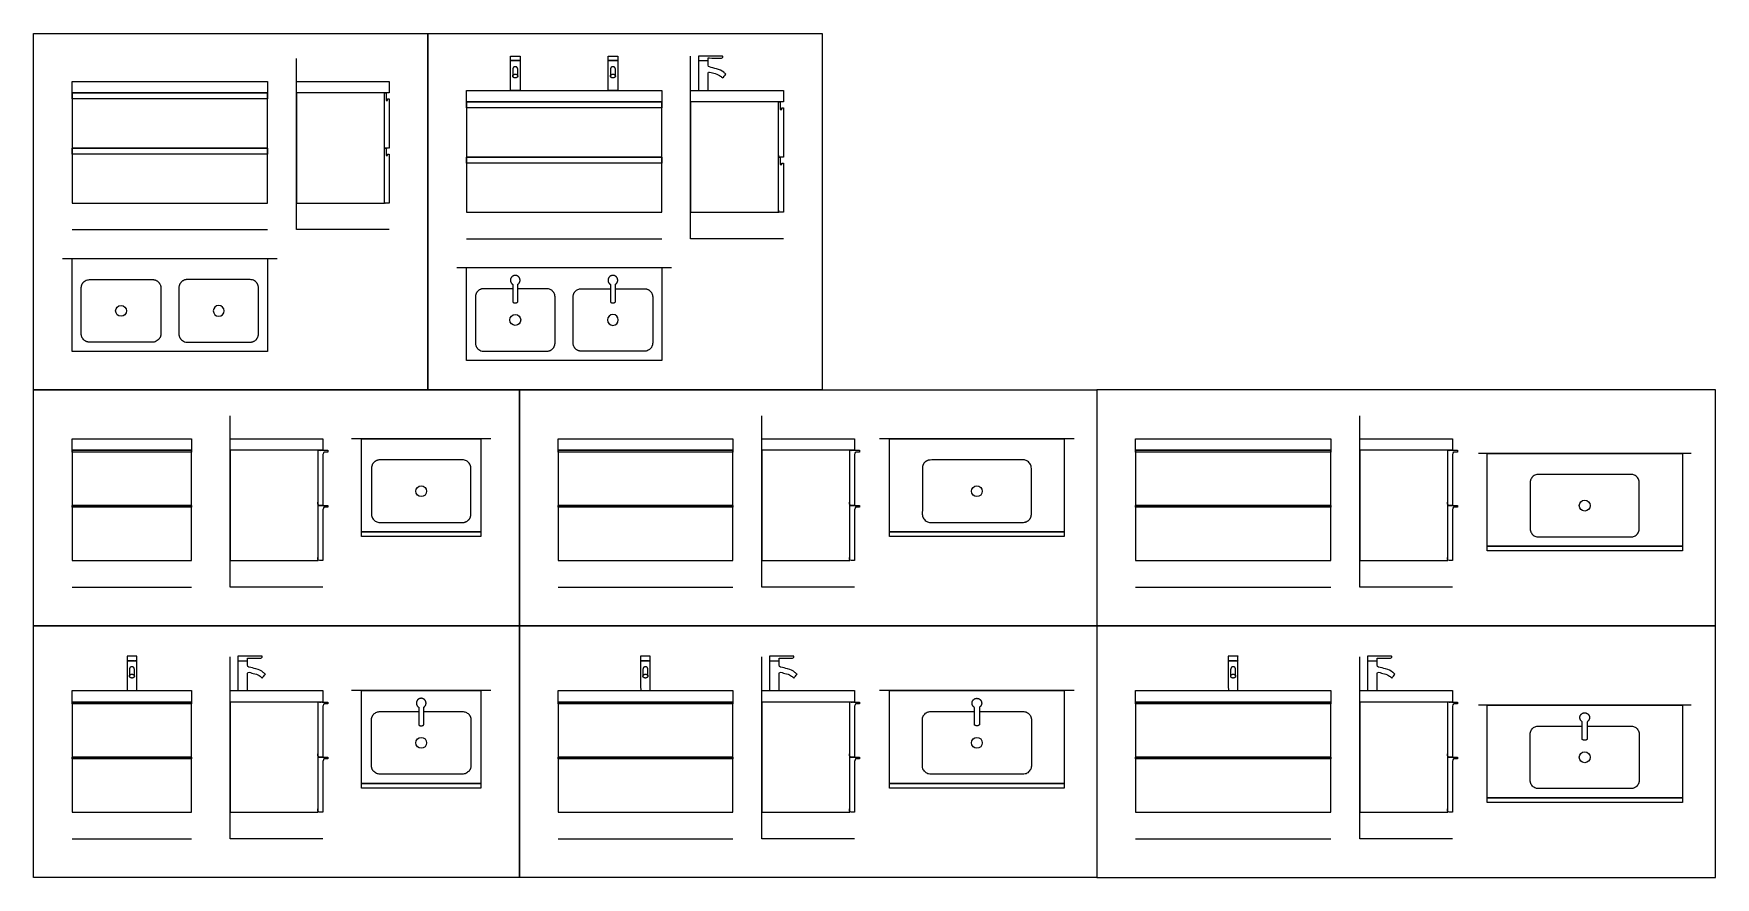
# Model space of a CAD drawing. Header units: millimetres. Extents: x 0.1 to 49.6, y 0.1 to 12.5.
# Drawn here: x 25.56 to 34.41, y 0.05 to 4.5 of the extents above; entities that cross this region are included whole.
import ezdxf

# ---------------------------------------------------------------- set-up
doc = ezdxf.new("R2010")
doc.units = ezdxf.units.MM
for name, color, linetype, true_color in [('AG-DETAILS', 7, 'Continuous', 0x66ffff), ('AG-DIAGRAM', 7, 'Continuous', 0xfecc66), ('AG-FIXTURE', 7, 'Continuous', 0x66ccff), ('X-VPRT', 6, 'Continuous', 0xff00ff)]:
    doc.layers.add(name, color=color, linetype=linetype, true_color=true_color)

msp = doc.modelspace()

# ---------------------------------------------------------------- linework, layer by layer
at = {"layer": 'AG-DETAILS'}
for centre in [(26.0156, 3.0391), (28.0921, 2.9913), (27.5968, 2.0891), (30.5237, 2.0891), (33.7253, 2.0129), (27.5968, 0.7633), (30.5237, 0.7633), (33.7253, 0.6871)]:
    msp.add_circle(centre, 0.0286, dxfattribs=at)
at = {"layer": 'AG-DETAILS', "extrusion": (0, 0, -1)}
for centre in [(-26.53, 3.0391), (-28.6064, 2.9913)]:
    msp.add_circle(centre, 0.0286, dxfattribs=at)
at = {"layer": 'AG-DIAGRAM'}
for points in [[(27.4285, 3.4669), (26.9395, 3.4669), (26.9395, 4.3686)], [(29.5049, 3.4191), (29.016, 3.4191), (29.016, 4.3812)], [(25.7584, 3.4669), (26.7871, 3.4669)], [(27.8349, 3.4191), (28.8636, 3.4191)], [(25.7074, 3.3145), (26.8382, 3.3145)], [(27.7838, 3.2667), (28.9146, 3.2667)], [(27.0792, 1.5835), (26.5903, 1.5835), (26.5903, 2.4852)], [(29.8797, 1.5835), (29.3907, 1.5835), (29.3907, 2.4852)], [(33.0293, 1.5835), (32.5404, 1.5835), (32.5404, 2.4852)], [(27.9631, 2.3646), (27.2304, 2.3646)], [(31.0361, 2.3646), (30.0112, 2.3646)], [(34.2855, 2.2884), (33.1652, 2.2884)], [(25.7584, 1.5835), (26.3871, 1.5835)], [(28.3175, 1.5835), (29.2383, 1.5835)], [(31.3593, 1.5835), (32.388, 1.5835)], [(27.0792, 0.2577), (26.5903, 0.2577), (26.5903, 1.2169)], [(29.8797, 0.2577), (29.3907, 0.2577), (29.3907, 1.2169)], [(33.0293, 0.2577), (32.5404, 0.2577), (32.5404, 1.2169)], [(27.9631, 1.0387), (27.2304, 1.0387)], [(31.0361, 1.0387), (30.0112, 1.0387)], [(34.2855, 0.9625), (33.1652, 0.9625)], [(25.7584, 0.2577), (26.3871, 0.2577)], [(28.3175, 0.2577), (29.2383, 0.2577)], [(31.3593, 0.2577), (32.388, 0.2577)]]:
    msp.add_lwpolyline(points, dxfattribs=at)
at = {"layer": 'AG-FIXTURE'}
for points in [[(28.0667, 4.3812), (28.1175, 4.3812), (28.1175, 4.3576), (28.0667, 4.3576)], [(28.0667, 4.3576), (28.1175, 4.3576), (28.1175, 4.2002), (28.0667, 4.2002)], [(28.581, 4.3812), (28.6318, 4.3812), (28.6318, 4.3576), (28.581, 4.3576)], [(28.581, 4.3576), (28.6318, 4.3576), (28.6318, 4.2002), (28.581, 4.2002)], [(25.7584, 4.248), (26.7871, 4.248), (26.7871, 4.1876), (25.7584, 4.1876)], [(25.7584, 3.6066), (26.7871, 3.6066), (26.7871, 4.1876), (25.7584, 4.1876)], [(25.7584, 4.1876), (26.7871, 4.1876), (26.7871, 4.1559), (25.7584, 4.1559)], [(26.9395, 4.248), (27.4285, 4.248), (27.4285, 4.1876), (26.9395, 4.1876)], [(26.9395, 3.6066), (27.4031, 3.6066), (27.4031, 4.1876), (26.9395, 4.1876)], [(27.8349, 4.2002), (28.8636, 4.2002), (28.8636, 4.1399), (27.8349, 4.1399)], [(29.016, 4.2002), (29.5049, 4.2002), (29.5049, 4.1399), (29.016, 4.1399)], [(27.8349, 3.5588), (28.8636, 3.5588), (28.8636, 4.1399), (27.8349, 4.1399)], [(27.8349, 4.1399), (28.8636, 4.1399), (28.8636, 4.1081), (27.8349, 4.1081)], [(29.016, 3.5588), (29.4795, 3.5588), (29.4795, 4.1399), (29.016, 4.1399)], [(25.7584, 3.8971), (26.7871, 3.8971), (26.7871, 3.8654), (25.7584, 3.8654)], [(27.8349, 3.8494), (28.8636, 3.8494), (28.8636, 3.8176), (27.8349, 3.8176)], [(25.7584, 3.3145), (26.7871, 3.3145), (26.7871, 2.8256), (25.7584, 2.8256)], [(27.8349, 3.2667), (28.8636, 3.2667), (28.8636, 2.7778), (27.8349, 2.7778)], [(25.7584, 2.3646), (26.3871, 2.3646), (26.3871, 2.3043), (25.7584, 2.3043)], [(25.7584, 1.7232), (26.3871, 1.7232), (26.3871, 2.3043), (25.7584, 2.3043)], [(25.7584, 2.3043), (26.3871, 2.3043), (26.3871, 2.2947), (25.7584, 2.2947)], [(26.5903, 2.3646), (27.0792, 2.3646), (27.0792, 2.3043), (26.5903, 2.3043)], [(26.5903, 1.7232), (27.0538, 1.7232), (27.0538, 2.3043), (26.5903, 2.3043)], [(27.2824, 2.3646), (27.9111, 2.3646), (27.9111, 1.8756), (27.2824, 1.8756)], [(28.3175, 2.3646), (29.2383, 2.3646), (29.2383, 2.3043), (28.3175, 2.3043)], [(28.3175, 1.7232), (29.2383, 1.7232), (29.2383, 2.3043), (28.3175, 2.3043)], [(28.3175, 2.3043), (29.2383, 2.3043), (29.2383, 2.2947), (28.3175, 2.2947)], [(29.3907, 2.3646), (29.8797, 2.3646), (29.8797, 2.3043), (29.3907, 2.3043)], [(29.3907, 1.7232), (29.8543, 1.7232), (29.8543, 2.3043), (29.3907, 2.3043)], [(30.0633, 2.3646), (30.9841, 2.3646), (30.9841, 1.8756), (30.0633, 1.8756)], [(31.3593, 2.3646), (32.388, 2.3646), (32.388, 2.3043), (31.3593, 2.3043)], [(31.3593, 1.7232), (32.388, 1.7232), (32.388, 2.3043), (31.3593, 2.3043)], [(31.3593, 2.3043), (32.388, 2.3043), (32.388, 2.2947), (31.3593, 2.2947)], [(32.5404, 2.3646), (33.0293, 2.3646), (33.0293, 2.3043), (32.5404, 2.3043)], [(32.5404, 1.7232), (33.0039, 1.7232), (33.0039, 2.3043), (32.5404, 2.3043)], [(33.211, 2.2884), (34.2397, 2.2884), (34.2397, 1.7994), (33.211, 1.7994)], [(25.7584, 2.0137), (26.3871, 2.0137), (26.3871, 2.0042), (25.7584, 2.0042)], [(28.3175, 2.0137), (29.2383, 2.0137), (29.2383, 2.0042), (28.3175, 2.0042)], [(31.3593, 2.0137), (32.388, 2.0137), (32.388, 2.0042), (31.3593, 2.0042)], [(27.2824, 1.8502), (27.2824, 1.8756), (27.9111, 1.8756), (27.9111, 1.8502)], [(30.0633, 1.8502), (30.0633, 1.8756), (30.9841, 1.8756), (30.9841, 1.8502)], [(33.211, 1.774), (33.211, 1.7994), (34.2397, 1.7994), (34.2397, 1.774)], [(25.7584, 1.0387), (26.3871, 1.0387), (26.3871, 0.9784), (25.7584, 0.9784)], [(25.7584, 0.3974), (26.3871, 0.3974), (26.3871, 0.9784), (25.7584, 0.9784)], [(25.7584, 0.9784), (26.3871, 0.9784), (26.3871, 0.9689), (25.7584, 0.9689)], [(26.5903, 1.0387), (27.0792, 1.0387), (27.0792, 0.9784), (26.5903, 0.9784)], [(26.5903, 0.3974), (27.0538, 0.3974), (27.0538, 0.9784), (26.5903, 0.9784)], [(27.2824, 1.0387), (27.9111, 1.0387), (27.9111, 0.5498), (27.2824, 0.5498)], [(28.3175, 1.0387), (29.2383, 1.0387), (29.2383, 0.9784), (28.3175, 0.9784)], [(28.3175, 0.3974), (29.2383, 0.3974), (29.2383, 0.9784), (28.3175, 0.9784)], [(28.3175, 0.9784), (29.2383, 0.9784), (29.2383, 0.9689), (28.3175, 0.9689)], [(29.3907, 1.0387), (29.8797, 1.0387), (29.8797, 0.9784), (29.3907, 0.9784)], [(29.3907, 0.3974), (29.8543, 0.3974), (29.8543, 0.9784), (29.3907, 0.9784)], [(30.0633, 1.0387), (30.9841, 1.0387), (30.9841, 0.5498), (30.0633, 0.5498)], [(31.3593, 1.0387), (32.388, 1.0387), (32.388, 0.9784), (31.3593, 0.9784)], [(31.3593, 0.3974), (32.388, 0.3974), (32.388, 0.9784), (31.3593, 0.9784)], [(31.3593, 0.9784), (32.388, 0.9784), (32.388, 0.9689), (31.3593, 0.9689)], [(32.5404, 1.0387), (33.0293, 1.0387), (33.0293, 0.9784), (32.5404, 0.9784)], [(32.5404, 0.3974), (33.0039, 0.3974), (33.0039, 0.9784), (32.5404, 0.9784)], [(33.211, 0.9625), (34.2397, 0.9625), (34.2397, 0.4736), (33.211, 0.4736)], [(25.7584, 0.6879), (26.3871, 0.6879), (26.3871, 0.6784), (25.7584, 0.6784)], [(28.3175, 0.6879), (29.2383, 0.6879), (29.2383, 0.6784), (28.3175, 0.6784)], [(31.3593, 0.6879), (32.388, 0.6879), (32.388, 0.6784), (31.3593, 0.6784)], [(27.2824, 0.5244), (27.2824, 0.5498), (27.9111, 0.5498), (27.9111, 0.5244)], [(30.0633, 0.5244), (30.0633, 0.5498), (30.9841, 0.5498), (30.9841, 0.5244)], [(33.211, 0.4482), (33.211, 0.4736), (34.2397, 0.4736), (34.2397, 0.4482)]]:
    msp.add_lwpolyline(points, close=True, dxfattribs=at)
for points in [[(29.0569, 4.3576), (29.1077, 4.3576)], [(26.7871, 3.8971), (25.7584, 3.8971)], [(28.8636, 3.8494), (27.8349, 3.8494)], [(26.3871, 2.0137), (25.7584, 2.0137)], [(29.2383, 2.0137), (28.3175, 2.0137)], [(32.388, 2.0137), (31.3593, 2.0137)], [(26.6312, 1.1961), (26.682, 1.1961)], [(29.4316, 1.1961), (29.4824, 1.1961)], [(32.5813, 1.1961), (32.6321, 1.1961)], [(26.3871, 0.6879), (25.7584, 0.6879)], [(29.2383, 0.6879), (28.3175, 0.6879)], [(32.388, 0.6879), (31.3593, 0.6879)]]:
    msp.add_lwpolyline(points, dxfattribs=at)
for points, degree, knots in [([(29.1077, 4.3543), (29.1077, 4.3474), (29.1077, 4.3405), (29.1077, 4.3337), (29.1077, 4.3284), (29.1102, 4.3251), (29.1151, 4.3239), (29.1274, 4.3207), (29.1398, 4.3175), (29.1521, 4.3143), (29.1673, 4.3104), (29.1802, 4.3044), (29.1904, 4.2958), (29.1941, 4.2926), (29.1979, 4.2894), (29.2017, 4.2862), (29.196, 4.2795), (29.1903, 4.2728), (29.1846, 4.2661), (29.1808, 4.2693), (29.177, 4.2725), (29.1733, 4.2758), (29.167, 4.2811), (29.158, 4.2856), (29.1456, 4.2888), (29.1357, 4.2914), (29.1258, 4.2939), (29.1158, 4.2965), (29.1104, 4.2979), (29.1077, 4.296), (29.1077, 4.2908), (29.1077, 4.2606), (29.1077, 4.2304), (29.1077, 4.2002), (29.0908, 4.2002), (29.0738, 4.2002), (29.0569, 4.2002), (29.0569, 4.2516), (29.0569, 4.3029), (29.0569, 4.3543), (29.0569, 4.3579), (29.0569, 4.3614), (29.0569, 4.365), (29.0569, 4.3704), (29.0569, 4.3758), (29.0569, 4.3812), (29.0738, 4.3812), (29.0908, 4.3812), (29.1077, 4.3812), (29.1316, 4.3812), (29.1556, 4.3812), (29.1795, 4.3812), (29.1839, 4.3812), (29.1859, 4.3791), (29.1852, 4.3755), (29.1817, 4.3714), (29.1757, 4.3699), (29.1629, 4.3699), (29.1142, 4.3716), (29.1077, 4.3716), (29.1077, 4.3669), (29.1077, 4.3622), (29.1077, 4.3576), (29.1077, 4.3565), (29.1077, 4.3554), (29.1077, 4.3543)], 3, [-2.084228, -2.084228, -2.084228, -2.084228, -2.016613, -2.016613, -2.016613, -1.965647, -1.965647, -1.965647, -1.854024, -1.854024, -1.854024, -1.721954, -1.721954, -1.721954, -1.668897, -1.668897, -1.668897, -1.582432, -1.582432, -1.582432, -1.529374, -1.529374, -1.529374, -1.397304, -1.397304, -1.397304, -1.30776, -1.30776, -1.30776, -1.254775, -1.254775, -1.254775, -0.957446, -0.957446, -0.957446, -0.790779, -0.790779, -0.790779, -0.285247, -0.285247, -0.285247, -0.25, -0.25, -0.25, -0.189615, -0.189615, -0.189615, -0.022948, -0.022948, -0.022948, 0.212773, 0.212773, 0.212773, 0.26224, 0.311708, 0.361176, 0.410644, 0.460112, 0.509579, 0.509579, 0.509579, 0.561842, 0.561842, 0.561842, 0.572674, 0.572674, 0.572674, 0.572674]), ([(27.4285, 4.1559), (27.4242, 4.1559), (27.4198, 4.1559), (27.4198, 4.1519), (27.4198, 4.148), (27.4156, 4.148), (27.4115, 4.148), (27.4115, 4.1678), (27.4115, 4.1876), (27.4073, 4.1876), (27.4031, 4.1876), (27.4031, 4.0424), (27.4031, 3.8971), (27.4158, 3.8971), (27.4285, 3.8971), (27.4285, 4.0265), (27.4285, 4.1559)], 2, [-0.239331, -0.239331, -0.239331, -0.210998, -0.210998, -0.185082, -0.185082, -0.157582, -0.157582, -0.0275, -0.0275, -0.01375, -0.01375, 0.939375, 0.939375, 1.022708, 1.022708, 1.871667, 1.871667, 1.871667]), ([(29.5049, 4.1081), (29.5006, 4.1081), (29.4963, 4.1081), (29.4963, 4.1042), (29.4963, 4.1002), (29.4921, 4.1002), (29.4879, 4.1002), (29.4879, 4.12), (29.4879, 4.1399), (29.4837, 4.1399), (29.4795, 4.1399), (29.4795, 3.9946), (29.4795, 3.8494), (29.4922, 3.8494), (29.5049, 3.8494), (29.5049, 3.9787), (29.5049, 4.1081)], 2, [-0.239331, -0.239331, -0.239331, -0.210998, -0.210998, -0.185082, -0.185082, -0.157582, -0.157582, -0.0275, -0.0275, -0.01375, -0.01375, 0.939375, 0.939375, 1.022708, 1.022708, 1.871667, 1.871667, 1.871667]), ([(27.4285, 3.8654), (27.4242, 3.8654), (27.4198, 3.8654), (27.4198, 3.8614), (27.4198, 3.8575), (27.4156, 3.8575), (27.4115, 3.8575), (27.4115, 3.8773), (27.4115, 3.8971), (27.4073, 3.8971), (27.4031, 3.8971), (27.4031, 3.7519), (27.4031, 3.6066), (27.4158, 3.6066), (27.4285, 3.6066), (27.4285, 3.736), (27.4285, 3.8654)], 2, [-0.239331, -0.239331, -0.239331, -0.210998, -0.210998, -0.185082, -0.185082, -0.157582, -0.157582, -0.0275, -0.0275, -0.01375, -0.01375, 0.939375, 0.939375, 1.022708, 1.022708, 1.871667, 1.871667, 1.871667]), ([(29.5049, 3.8176), (29.5006, 3.8176), (29.4963, 3.8176), (29.4963, 3.8137), (29.4963, 3.8097), (29.4921, 3.8097), (29.4879, 3.8097), (29.4879, 3.8295), (29.4879, 3.8494), (29.4837, 3.8494), (29.4795, 3.8494), (29.4795, 3.7041), (29.4795, 3.5588), (29.4922, 3.5588), (29.5049, 3.5588), (29.5049, 3.6882), (29.5049, 3.8176)], 2, [-0.239331, -0.239331, -0.239331, -0.210998, -0.210998, -0.185082, -0.185082, -0.157582, -0.157582, -0.0275, -0.0275, -0.01375, -0.01375, 0.939375, 0.939375, 1.022708, 1.022708, 1.871667, 1.871667, 1.871667]), ([(27.1046, 2.3043), (27.0792, 2.3043), (27.0538, 2.3043), (27.0538, 2.159), (27.0538, 2.0137), (27.0665, 2.0137), (27.0792, 2.0137), (27.0792, 2.1542), (27.0792, 2.2947), (27.0919, 2.2947), (27.1046, 2.2947), (27.1046, 2.2995), (27.1046, 2.3043)], 2, [0.953125, 0.953125, 0.953125, 1.036458, 1.036458, 1.989583, 1.989583, 2.072917, 2.072917, 2.994792, 2.994792, 3.078125, 3.078125, 3.119792, 3.119792, 3.119792]), ([(29.9051, 2.3043), (29.8797, 2.3043), (29.8543, 2.3043), (29.8543, 2.159), (29.8543, 2.0137), (29.867, 2.0137), (29.8797, 2.0137), (29.8797, 2.1542), (29.8797, 2.2947), (29.8924, 2.2947), (29.9051, 2.2947), (29.9051, 2.2995), (29.9051, 2.3043)], 2, [0.953125, 0.953125, 0.953125, 1.036458, 1.036458, 1.989583, 1.989583, 2.072917, 2.072917, 2.994792, 2.994792, 3.078125, 3.078125, 3.119792, 3.119792, 3.119792]), ([(33.0547, 2.3043), (33.0293, 2.3043), (33.0039, 2.3043), (33.0039, 2.159), (33.0039, 2.0137), (33.0166, 2.0137), (33.0293, 2.0137), (33.0293, 2.1542), (33.0293, 2.2947), (33.042, 2.2947), (33.0547, 2.2947), (33.0547, 2.2995), (33.0547, 2.3043)], 2, [0.953125, 0.953125, 0.953125, 1.036458, 1.036458, 1.989583, 1.989583, 2.072917, 2.072917, 2.994792, 2.994792, 3.078125, 3.078125, 3.119792, 3.119792, 3.119792]), ([(27.1046, 2.0137), (27.0792, 2.0137), (27.0538, 2.0137), (27.0538, 1.8685), (27.0538, 1.7232), (27.0665, 1.7232), (27.0792, 1.7232), (27.0792, 1.8637), (27.0792, 2.0042), (27.0919, 2.0042), (27.1046, 2.0042), (27.1046, 2.009), (27.1046, 2.0137)], 2, [0.953125, 0.953125, 0.953125, 1.036458, 1.036458, 1.989583, 1.989583, 2.072917, 2.072917, 2.994792, 2.994792, 3.078125, 3.078125, 3.119792, 3.119792, 3.119792]), ([(29.9051, 2.0137), (29.8797, 2.0137), (29.8543, 2.0137), (29.8543, 1.8685), (29.8543, 1.7232), (29.867, 1.7232), (29.8797, 1.7232), (29.8797, 1.8637), (29.8797, 2.0042), (29.8924, 2.0042), (29.9051, 2.0042), (29.9051, 2.009), (29.9051, 2.0137)], 2, [0.953125, 0.953125, 0.953125, 1.036458, 1.036458, 1.989583, 1.989583, 2.072917, 2.072917, 2.994792, 2.994792, 3.078125, 3.078125, 3.119792, 3.119792, 3.119792]), ([(33.0547, 2.0137), (33.0293, 2.0137), (33.0039, 2.0137), (33.0039, 1.8685), (33.0039, 1.7232), (33.0166, 1.7232), (33.0293, 1.7232), (33.0293, 1.8637), (33.0293, 2.0042), (33.042, 2.0042), (33.0547, 2.0042), (33.0547, 2.009), (33.0547, 2.0137)], 2, [0.953125, 0.953125, 0.953125, 1.036458, 1.036458, 1.989583, 1.989583, 2.072917, 2.072917, 2.994792, 2.994792, 3.078125, 3.078125, 3.119792, 3.119792, 3.119792]), ([(26.0474, 1.2197), (26.0728, 1.2197), (26.0982, 1.2197), (26.0982, 1.2079), (26.0982, 1.1961), (26.0728, 1.1961), (26.0474, 1.1961), (26.0474, 1.2079), (26.0474, 1.2197)], 2, [0, 0, 0, 0.1666667, 0.1666667, 0.2440525, 0.2440525, 0.4107192, 0.4107192, 0.488105, 0.488105, 0.488105]), ([(26.0474, 1.1961), (26.0728, 1.1961), (26.0982, 1.1961), (26.0982, 1.1174), (26.0982, 1.0387), (26.0728, 1.0387), (26.0474, 1.0387), (26.0474, 1.1174), (26.0474, 1.1961)], 2, [0, 0, 0, 0.1666667, 0.1666667, 0.2440525, 0.2440525, 0.4107192, 0.4107192, 0.488105, 0.488105, 0.488105]), ([(26.682, 1.1928), (26.682, 1.1859), (26.682, 1.1791), (26.682, 1.1722), (26.682, 1.1669), (26.6845, 1.1637), (26.6894, 1.1624), (26.7017, 1.1592), (26.7141, 1.156), (26.7264, 1.1529), (26.7416, 1.1489), (26.7545, 1.143), (26.7647, 1.1343), (26.7684, 1.1311), (26.7722, 1.1279), (26.776, 1.1247), (26.7703, 1.118), (26.7646, 1.1113), (26.7589, 1.1047), (26.7551, 1.1079), (26.7513, 1.1111), (26.7476, 1.1143), (26.7413, 1.1196), (26.7323, 1.1241), (26.7199, 1.1273), (26.71, 1.1299), (26.7001, 1.1324), (26.6901, 1.135), (26.6847, 1.1364), (26.682, 1.1345), (26.682, 1.1294), (26.682, 1.0991), (26.682, 1.0689), (26.682, 1.0387), (26.6651, 1.0387), (26.6481, 1.0387), (26.6312, 1.0387), (26.6312, 1.0901), (26.6312, 1.1414), (26.6312, 1.1928), (26.6312, 1.1964), (26.6312, 1.2), (26.6312, 1.2036), (26.6312, 1.2089), (26.6312, 1.2143), (26.6312, 1.2197), (26.6481, 1.2197), (26.6651, 1.2197), (26.682, 1.2197), (26.7059, 1.2197), (26.7299, 1.2197), (26.7538, 1.2197), (26.7582, 1.2197), (26.7602, 1.2176), (26.7595, 1.214), (26.756, 1.21), (26.75, 1.2084), (26.7372, 1.2084), (26.6885, 1.2101), (26.682, 1.2101), (26.682, 1.2054), (26.682, 1.2008), (26.682, 1.1961), (26.682, 1.195), (26.682, 1.1939), (26.682, 1.1928)], 3, [-2.084228, -2.084228, -2.084228, -2.084228, -2.016613, -2.016613, -2.016613, -1.965647, -1.965647, -1.965647, -1.854024, -1.854024, -1.854024, -1.721954, -1.721954, -1.721954, -1.668897, -1.668897, -1.668897, -1.582432, -1.582432, -1.582432, -1.529374, -1.529374, -1.529374, -1.397304, -1.397304, -1.397304, -1.30776, -1.30776, -1.30776, -1.254775, -1.254775, -1.254775, -0.957446, -0.957446, -0.957446, -0.790779, -0.790779, -0.790779, -0.285247, -0.285247, -0.285247, -0.25, -0.25, -0.25, -0.189615, -0.189615, -0.189615, -0.022948, -0.022948, -0.022948, 0.212773, 0.212773, 0.212773, 0.26224, 0.311708, 0.361176, 0.410644, 0.460112, 0.509579, 0.509579, 0.509579, 0.561842, 0.561842, 0.561842, 0.572674, 0.572674, 0.572674, 0.572674]), ([(28.7525, 1.2197), (28.7779, 1.2197), (28.8033, 1.2197), (28.8033, 1.2079), (28.8033, 1.1961), (28.7779, 1.1961), (28.7525, 1.1961), (28.7525, 1.2079), (28.7525, 1.2197)], 2, [0, 0, 0, 0.1666667, 0.1666667, 0.2440525, 0.2440525, 0.4107192, 0.4107192, 0.488105, 0.488105, 0.488105]), ([(28.7525, 1.1961), (28.7779, 1.1961), (28.8033, 1.1961), (28.8033, 1.1174), (28.8033, 1.0387), (28.7779, 1.0387), (28.7525, 1.0387), (28.7525, 1.1174), (28.7525, 1.1961)], 2, [0, 0, 0, 0.1666667, 0.1666667, 0.2440525, 0.2440525, 0.4107192, 0.4107192, 0.488105, 0.488105, 0.488105]), ([(29.4824, 1.1928), (29.4824, 1.1859), (29.4824, 1.1791), (29.4824, 1.1722), (29.4824, 1.1669), (29.4849, 1.1637), (29.4898, 1.1624), (29.5022, 1.1592), (29.5145, 1.156), (29.5269, 1.1529), (29.5421, 1.1489), (29.555, 1.143), (29.5651, 1.1343), (29.5689, 1.1311), (29.5726, 1.1279), (29.5764, 1.1247), (29.5707, 1.118), (29.565, 1.1113), (29.5593, 1.1047), (29.5555, 1.1079), (29.5518, 1.1111), (29.548, 1.1143), (29.5418, 1.1196), (29.5327, 1.1241), (29.5203, 1.1273), (29.5104, 1.1299), (29.5005, 1.1324), (29.4906, 1.135), (29.4851, 1.1364), (29.4824, 1.1345), (29.4824, 1.1294), (29.4824, 1.0991), (29.4824, 1.0689), (29.4824, 1.0387), (29.4655, 1.0387), (29.4486, 1.0387), (29.4316, 1.0387), (29.4316, 1.0901), (29.4316, 1.1414), (29.4316, 1.1928), (29.4316, 1.1964), (29.4316, 1.2), (29.4316, 1.2036), (29.4316, 1.2089), (29.4316, 1.2143), (29.4316, 1.2197), (29.4486, 1.2197), (29.4655, 1.2197), (29.4824, 1.2197), (29.5064, 1.2197), (29.5303, 1.2197), (29.5543, 1.2197), (29.5587, 1.2197), (29.5606, 1.2176), (29.5599, 1.214), (29.5564, 1.21), (29.5505, 1.2084), (29.5376, 1.2084), (29.4889, 1.2101), (29.4824, 1.2101), (29.4824, 1.2054), (29.4824, 1.2008), (29.4824, 1.1961), (29.4824, 1.195), (29.4824, 1.1939), (29.4824, 1.1928)], 3, [-2.084228, -2.084228, -2.084228, -2.084228, -2.016613, -2.016613, -2.016613, -1.965647, -1.965647, -1.965647, -1.854024, -1.854024, -1.854024, -1.721954, -1.721954, -1.721954, -1.668897, -1.668897, -1.668897, -1.582432, -1.582432, -1.582432, -1.529374, -1.529374, -1.529374, -1.397304, -1.397304, -1.397304, -1.30776, -1.30776, -1.30776, -1.254775, -1.254775, -1.254775, -0.957446, -0.957446, -0.957446, -0.790779, -0.790779, -0.790779, -0.285247, -0.285247, -0.285247, -0.25, -0.25, -0.25, -0.189615, -0.189615, -0.189615, -0.022948, -0.022948, -0.022948, 0.212773, 0.212773, 0.212773, 0.26224, 0.311708, 0.361176, 0.410644, 0.460112, 0.509579, 0.509579, 0.509579, 0.561842, 0.561842, 0.561842, 0.572674, 0.572674, 0.572674, 0.572674]), ([(31.8482, 1.2197), (31.8736, 1.2197), (31.899, 1.2197), (31.899, 1.2079), (31.899, 1.1961), (31.8736, 1.1961), (31.8482, 1.1961), (31.8482, 1.2079), (31.8482, 1.2197)], 2, [0, 0, 0, 0.1666667, 0.1666667, 0.2440525, 0.2440525, 0.4107192, 0.4107192, 0.488105, 0.488105, 0.488105]), ([(31.8482, 1.1961), (31.8736, 1.1961), (31.899, 1.1961), (31.899, 1.1174), (31.899, 1.0387), (31.8736, 1.0387), (31.8482, 1.0387), (31.8482, 1.1174), (31.8482, 1.1961)], 2, [0, 0, 0, 0.1666667, 0.1666667, 0.2440525, 0.2440525, 0.4107192, 0.4107192, 0.488105, 0.488105, 0.488105]), ([(32.6321, 1.1928), (32.6321, 1.1859), (32.6321, 1.1791), (32.6321, 1.1722), (32.6321, 1.1669), (32.6346, 1.1637), (32.6395, 1.1624), (32.6518, 1.1592), (32.6642, 1.156), (32.6766, 1.1529), (32.6917, 1.1489), (32.7046, 1.143), (32.7148, 1.1343), (32.7185, 1.1311), (32.7223, 1.1279), (32.7261, 1.1247), (32.7204, 1.118), (32.7147, 1.1113), (32.709, 1.1047), (32.7052, 1.1079), (32.7014, 1.1111), (32.6977, 1.1143), (32.6914, 1.1196), (32.6824, 1.1241), (32.67, 1.1273), (32.6601, 1.1299), (32.6502, 1.1324), (32.6402, 1.135), (32.6348, 1.1364), (32.6321, 1.1345), (32.6321, 1.1294), (32.6321, 1.0991), (32.6321, 1.0689), (32.6321, 1.0387), (32.6152, 1.0387), (32.5982, 1.0387), (32.5813, 1.0387), (32.5813, 1.0901), (32.5813, 1.1414), (32.5813, 1.1928), (32.5813, 1.1964), (32.5813, 1.2), (32.5813, 1.2036), (32.5813, 1.2089), (32.5813, 1.2143), (32.5813, 1.2197), (32.5982, 1.2197), (32.6152, 1.2197), (32.6321, 1.2197), (32.656, 1.2197), (32.68, 1.2197), (32.7039, 1.2197), (32.7084, 1.2197), (32.7103, 1.2176), (32.7096, 1.214), (32.7061, 1.21), (32.7001, 1.2084), (32.6873, 1.2084), (32.6386, 1.2101), (32.6321, 1.2101), (32.6321, 1.2054), (32.6321, 1.2008), (32.6321, 1.1961), (32.6321, 1.195), (32.6321, 1.1939), (32.6321, 1.1928)], 3, [-2.084228, -2.084228, -2.084228, -2.084228, -2.016613, -2.016613, -2.016613, -1.965647, -1.965647, -1.965647, -1.854024, -1.854024, -1.854024, -1.721954, -1.721954, -1.721954, -1.668897, -1.668897, -1.668897, -1.582432, -1.582432, -1.582432, -1.529374, -1.529374, -1.529374, -1.397304, -1.397304, -1.397304, -1.30776, -1.30776, -1.30776, -1.254775, -1.254775, -1.254775, -0.957446, -0.957446, -0.957446, -0.790779, -0.790779, -0.790779, -0.285247, -0.285247, -0.285247, -0.25, -0.25, -0.25, -0.189615, -0.189615, -0.189615, -0.022948, -0.022948, -0.022948, 0.212773, 0.212773, 0.212773, 0.26224, 0.311708, 0.361176, 0.410644, 0.460112, 0.509579, 0.509579, 0.509579, 0.561842, 0.561842, 0.561842, 0.572674, 0.572674, 0.572674, 0.572674]), ([(27.1046, 0.9784), (27.0792, 0.9784), (27.0538, 0.9784), (27.0538, 0.8331), (27.0538, 0.6879), (27.0665, 0.6879), (27.0792, 0.6879), (27.0792, 0.8284), (27.0792, 0.9689), (27.0919, 0.9689), (27.1046, 0.9689), (27.1046, 0.9736), (27.1046, 0.9784)], 2, [0.953125, 0.953125, 0.953125, 1.036458, 1.036458, 1.989583, 1.989583, 2.072917, 2.072917, 2.994792, 2.994792, 3.078125, 3.078125, 3.119792, 3.119792, 3.119792]), ([(29.9051, 0.9784), (29.8797, 0.9784), (29.8543, 0.9784), (29.8543, 0.8331), (29.8543, 0.6879), (29.867, 0.6879), (29.8797, 0.6879), (29.8797, 0.8284), (29.8797, 0.9689), (29.8924, 0.9689), (29.9051, 0.9689), (29.9051, 0.9736), (29.9051, 0.9784)], 2, [0.953125, 0.953125, 0.953125, 1.036458, 1.036458, 1.989583, 1.989583, 2.072917, 2.072917, 2.994792, 2.994792, 3.078125, 3.078125, 3.119792, 3.119792, 3.119792]), ([(33.0547, 0.9784), (33.0293, 0.9784), (33.0039, 0.9784), (33.0039, 0.8331), (33.0039, 0.6879), (33.0166, 0.6879), (33.0293, 0.6879), (33.0293, 0.8284), (33.0293, 0.9689), (33.042, 0.9689), (33.0547, 0.9689), (33.0547, 0.9736), (33.0547, 0.9784)], 2, [0.953125, 0.953125, 0.953125, 1.036458, 1.036458, 1.989583, 1.989583, 2.072917, 2.072917, 2.994792, 2.994792, 3.078125, 3.078125, 3.119792, 3.119792, 3.119792]), ([(27.1046, 0.6879), (27.0792, 0.6879), (27.0538, 0.6879), (27.0538, 0.5426), (27.0538, 0.3974), (27.0665, 0.3974), (27.0792, 0.3974), (27.0792, 0.5379), (27.0792, 0.6784), (27.0919, 0.6784), (27.1046, 0.6784), (27.1046, 0.6831), (27.1046, 0.6879)], 2, [0.953125, 0.953125, 0.953125, 1.036458, 1.036458, 1.989583, 1.989583, 2.072917, 2.072917, 2.994792, 2.994792, 3.078125, 3.078125, 3.119792, 3.119792, 3.119792]), ([(29.9051, 0.6879), (29.8797, 0.6879), (29.8543, 0.6879), (29.8543, 0.5426), (29.8543, 0.3974), (29.867, 0.3974), (29.8797, 0.3974), (29.8797, 0.5379), (29.8797, 0.6784), (29.8924, 0.6784), (29.9051, 0.6784), (29.9051, 0.6831), (29.9051, 0.6879)], 2, [0.953125, 0.953125, 0.953125, 1.036458, 1.036458, 1.989583, 1.989583, 2.072917, 2.072917, 2.994792, 2.994792, 3.078125, 3.078125, 3.119792, 3.119792, 3.119792]), ([(33.0547, 0.6879), (33.0293, 0.6879), (33.0039, 0.6879), (33.0039, 0.5426), (33.0039, 0.3974), (33.0166, 0.3974), (33.0293, 0.3974), (33.0293, 0.5379), (33.0293, 0.6784), (33.042, 0.6784), (33.0547, 0.6784), (33.0547, 0.6831), (33.0547, 0.6879)], 2, [0.953125, 0.953125, 0.953125, 1.036458, 1.036458, 1.989583, 1.989583, 2.072917, 2.072917, 2.994792, 2.994792, 3.078125, 3.078125, 3.119792, 3.119792, 3.119792])]:
    msp.add_open_spline(points, degree=degree, knots=knots, dxfattribs=at)
for points, weights, knots in [([(28.1052, 4.2762), (28.1052, 4.2942), (28.1052, 4.3122), (28.1052, 4.3177), (28.1014, 4.3216), (28.0975, 4.3254), (28.0921, 4.3254), (28.0866, 4.3254), (28.0827, 4.3216), (28.0789, 4.3177), (28.0789, 4.3122), (28.0789, 4.2942), (28.0789, 4.2762)], [1, 1, 1, 0.923879514648, 1, 0.923879514648, 1, 0.923879514648, 1, 0.923879514648, 1, 1, 1], [0, 0, 0, 0.1184178, 0.1184178, 0.1523726, 0.1523726, 0.1863274, 0.1863274, 0.2202822, 0.2202822, 0.2542371, 0.2542371, 0.3726548, 0.3726548, 0.3726548]), ([(28.1052, 4.2762), (28.1052, 4.2862), (28.0921, 4.2862), (28.0789, 4.2862), (28.0789, 4.2762), (28.0789, 4.2661), (28.0921, 4.2661), (28.1052, 4.2661), (28.1052, 4.2762)], [1, 0.707106781187, 1, 0.707106781187, 1, 0.707106781187, 1, 0.707106781187, 1], [0, 0, 0, 0.0679096, 0.0679096, 0.1358193, 0.1358193, 0.2037289, 0.2037289, 0.2716385, 0.2716385, 0.2716385]), ([(28.6196, 4.2762), (28.6196, 4.2942), (28.6196, 4.3122), (28.6196, 4.3177), (28.6157, 4.3216), (28.6119, 4.3254), (28.6064, 4.3254), (28.6009, 4.3254), (28.5971, 4.3216), (28.5932, 4.3177), (28.5932, 4.3122), (28.5932, 4.2942), (28.5932, 4.2762)], [1, 1, 1, 0.923879514648, 1, 0.923879514648, 1, 0.923879514648, 1, 0.923879514648, 1, 1, 1], [0, 0, 0, 0.1184178, 0.1184178, 0.1523726, 0.1523726, 0.1863274, 0.1863274, 0.2202822, 0.2202822, 0.2542371, 0.2542371, 0.3726548, 0.3726548, 0.3726548]), ([(28.6196, 4.2762), (28.6196, 4.2862), (28.6064, 4.2862), (28.5932, 4.2862), (28.5932, 4.2762), (28.5932, 4.2661), (28.6064, 4.2661), (28.6196, 4.2661), (28.6196, 4.2762)], [1, 0.707106781187, 1, 0.707106781187, 1, 0.707106781187, 1, 0.707106781187, 1], [0, 0, 0, 0.0679096, 0.0679096, 0.1358193, 0.1358193, 0.2037289, 0.2037289, 0.2716385, 0.2716385, 0.2716385]), ([(25.8061, 2.9177), (25.8061, 2.8744), (25.8494, 2.8744), (25.9678, 2.8744), (26.1818, 2.8744), (26.2252, 2.8744), (26.2252, 2.9177), (26.2252, 3.0391), (26.2252, 3.1604), (26.2252, 3.2038), (26.1818, 3.2038), (25.9678, 3.2038), (25.8494, 3.2038), (25.8061, 3.2038), (25.8061, 3.1604), (25.8061, 3.0391), (25.8061, 2.9177)], [1, 0.707106781187, 1, 1, 1, 0.707106781187, 1, 1, 1, 0.707106781187, 1, 1, 1, 0.707106781187, 1, 1, 1], [0, 0, 0, 0.223519, 0.223519, 1.0233, 1.0233, 1.246819, 1.246819, 2.042937, 2.042937, 2.266456, 2.266456, 3.066237, 3.066237, 3.289756, 3.289756, 4.085875, 4.085875, 4.085875]), ([(26.7395, 2.9177), (26.7395, 2.8744), (26.6961, 2.8744), (26.5778, 2.8744), (26.3638, 2.8744), (26.3204, 2.8744), (26.3204, 2.9177), (26.3204, 3.0391), (26.3204, 3.1604), (26.3204, 3.2038), (26.3638, 3.2038), (26.5778, 3.2038), (26.6961, 3.2038), (26.7395, 3.2038), (26.7395, 3.1604), (26.7395, 3.0391), (26.7395, 2.9177)], [1, 0.707106781187, 1, 1, 1, 0.707106781187, 1, 1, 1, 0.707106781187, 1, 1, 1, 0.707106781187, 1, 1, 1], [0, 0, 0, 0.223519, 0.223519, 1.0233, 1.0233, 1.246819, 1.246819, 2.042937, 2.042937, 2.266456, 2.266456, 3.066237, 3.066237, 3.289756, 3.289756, 4.085875, 4.085875, 4.085875]), ([(28.1052, 3.1787), (28.1217, 3.1887), (28.1165, 3.2073), (28.1113, 3.2258), (28.0921, 3.2258), (28.0728, 3.2258), (28.0676, 3.2073), (28.0624, 3.1887), (28.0789, 3.1787)], [1, 0.796665009212, 1, 0.796665009212, 1, 0.796665009212, 1, 0.796665009212, 1], [0.3210634, 0.3210634, 0.3210634, 0.4292365, 0.4292365, 0.5374097, 0.5374097, 0.6455829, 0.6455829, 0.753756, 0.753756, 0.753756]), ([(28.6196, 3.1787), (28.6361, 3.1887), (28.6309, 3.2073), (28.6257, 3.2258), (28.6064, 3.2258), (28.5871, 3.2258), (28.5819, 3.2073), (28.5767, 3.1887), (28.5932, 3.1787)], [1, 0.796665009212, 1, 0.796665009212, 1, 0.796665009212, 1, 0.796665009212, 1], [0.3210634, 0.3210634, 0.3210634, 0.4292365, 0.4292365, 0.5374097, 0.5374097, 0.6455829, 0.6455829, 0.753756, 0.753756, 0.753756]), ([(28.0789, 3.156), (27.9888, 3.156), (27.9259, 3.156), (27.8825, 3.156), (27.8825, 3.1126), (27.8825, 2.9913), (27.8825, 2.87), (27.8825, 2.8266), (27.9259, 2.8266), (28.0442, 2.8266), (28.2582, 2.8266), (28.3016, 2.8266), (28.3016, 2.87), (28.3016, 2.9913), (28.3016, 3.1126), (28.3016, 3.156), (28.2582, 3.156), (28.1744, 3.156), (28.1052, 3.156)], [1, 1, 1, 0.707106781187, 1, 1, 1, 0.707106781187, 1, 1, 1, 0.707106781187, 1, 1, 1, 0.707106781187, 1, 1, 1], [2.640758, 2.640758, 2.640758, 3.066237, 3.066237, 3.289756, 3.289756, 4.085875, 4.085875, 4.309394, 4.309394, 5.109174, 5.109174, 5.332694, 5.332694, 6.128812, 6.128812, 6.352331, 6.352331, 6.665673, 6.665673, 6.665673]), ([(28.0789, 3.1787), (28.0789, 3.1333), (28.0789, 3.0878), (28.0789, 3.0878), (28.0789, 3.0878), (28.0789, 3.0811), (28.0921, 3.0811), (28.1052, 3.0811), (28.1052, 3.0878), (28.1052, 3.1333), (28.1052, 3.1787)], [1, 1, 1, 1.00000011623, 1.00000023246, 0.707106945562, 1.00000023246, 0.707107015393, 1.0000000928, 1.0000000928, 1.0000000928], [0.3893061, 0.3893061, 0.3893061, 0.5810121, 0.5810121, 0.5810121, 0.5810121, 0.6489217, 0.6489217, 0.7168314, 0.7168314, 0.9085374, 0.9085374, 0.9085374]), ([(28.6196, 3.156), (28.7096, 3.156), (28.7726, 3.156), (28.816, 3.156), (28.816, 3.1126), (28.816, 2.9913), (28.816, 2.87), (28.816, 2.8266), (28.7726, 2.8266), (28.6542, 2.8266), (28.4402, 2.8266), (28.3969, 2.8266), (28.3969, 2.87), (28.3969, 2.9913), (28.3969, 3.1126), (28.3969, 3.156), (28.4402, 3.156), (28.5241, 3.156), (28.5932, 3.156)], [1, 1, 1, 0.707106781187, 1, 1, 1, 0.707106781187, 1, 1, 1, 0.707106781187, 1, 1, 1, 0.707106781187, 1, 1, 1], [2.640758, 2.640758, 2.640758, 3.066237, 3.066237, 3.289756, 3.289756, 4.085875, 4.085875, 4.309394, 4.309394, 5.109174, 5.109174, 5.332694, 5.332694, 6.128812, 6.128812, 6.352331, 6.352331, 6.665673, 6.665673, 6.665673]), ([(28.5932, 3.1787), (28.5932, 3.1333), (28.5932, 3.0878), (28.5932, 3.0878), (28.5932, 3.0878), (28.5932, 3.0811), (28.6064, 3.0811), (28.6196, 3.0811), (28.6196, 3.0878), (28.6196, 3.1333), (28.6196, 3.1787)], [1, 1, 1, 1.00000011623, 1.00000023246, 0.707106945562, 1.00000023246, 0.707107015393, 1.0000000928, 1.0000000928, 1.0000000928], [0.3893061, 0.3893061, 0.3893061, 0.5810121, 0.5810121, 0.5810121, 0.5810121, 0.6489217, 0.6489217, 0.7168314, 0.7168314, 0.9085374, 0.9085374, 0.9085374]), ([(27.8585, 1.9678), (27.8585, 1.9244), (27.8151, 1.9244), (27.5968, 1.9244), (27.3784, 1.9244), (27.335, 1.9244), (27.335, 1.9678), (27.335, 2.0891), (27.335, 2.2104), (27.335, 2.2538), (27.3784, 2.2538), (27.5968, 2.2538), (27.8151, 2.2538), (27.8585, 2.2538), (27.8585, 2.2104), (27.8585, 2.0891), (27.8585, 1.9678)], [1, 0.707106781187, 1, 1, 1, 0.707106781187, 1, 1, 1, 0.707106781187, 1, 1, 1, 0.707106781187, 1, 1, 1], [0, 0, 0, 0.223519, 0.223519, 1.0233, 1.0233, 1.246819, 1.246819, 2.042937, 2.042937, 2.266456, 2.266456, 3.066237, 3.066237, 3.289756, 3.289756, 4.085875, 4.085875, 4.085875]), ([(30.8108, 1.9678), (30.8108, 1.9244), (30.7674, 1.9244), (30.5237, 1.9244), (30.2799, 1.9244), (30.2365, 1.9244), (30.2365, 1.9678), (30.2365, 2.0891), (30.2365, 2.2104), (30.2365, 2.2538), (30.2799, 2.2538), (30.5237, 2.2538), (30.7674, 2.2538), (30.8108, 2.2538), (30.8108, 2.2104), (30.8108, 2.0891), (30.8108, 1.9678)], [1, 0.707106781187, 1, 1, 1, 0.707106781187, 1, 1, 1, 0.707106781187, 1, 1, 1, 0.707106781187, 1, 1, 1], [0, 0, 0, 0.223519, 0.223519, 1.0233, 1.0233, 1.246819, 1.246819, 2.042937, 2.042937, 2.266456, 2.266456, 3.066237, 3.066237, 3.289756, 3.289756, 4.085875, 4.085875, 4.085875]), ([(33.7253, 1.8482), (33.5974, 1.8482), (33.4816, 1.8482), (33.4382, 1.8482), (33.4382, 1.8916), (33.4382, 2.0129), (33.4382, 2.1342), (33.4382, 2.1776), (33.4816, 2.1776), (33.5974, 2.1776), (33.7253, 2.1776), (33.8533, 2.1776), (33.9691, 2.1776), (34.0125, 2.1776), (34.0125, 2.1342), (34.0125, 2.0129), (34.0125, 1.8916), (34.0125, 1.8482), (33.9691, 1.8482), (33.8533, 1.8482), (33.7253, 1.8482)], [1, 1, 1, 0.707106781187, 1, 1, 1, 0.707106781187, 1, 1, 1, 1, 1, 0.707106781187, 1, 1, 1, 0.707106781187, 1, 1, 1], [-0.643375, -0.643375, -0.643375, -0.263451, -0.263451, -0.039932, -0.039932, 0.756187, 0.756187, 0.979706, 0.979706, 1.35963, 1.35963, 1.739554, 1.739554, 1.963074, 1.963074, 2.759192, 2.759192, 2.982711, 2.982711, 3.362636, 3.362636, 3.362636]), ([(26.0859, 1.1147), (26.0859, 1.1327), (26.0859, 1.1508), (26.0859, 1.1562), (26.0821, 1.1601), (26.0782, 1.164), (26.0728, 1.164), (26.0673, 1.164), (26.0634, 1.1601), (26.0596, 1.1562), (26.0596, 1.1508), (26.0596, 1.1327), (26.0596, 1.1147)], [1, 1, 1, 0.923879514648, 1, 0.923879514648, 1, 0.923879514648, 1, 0.923879514648, 1, 1, 1], [0, 0, 0, 0.1184178, 0.1184178, 0.1523726, 0.1523726, 0.1863274, 0.1863274, 0.2202822, 0.2202822, 0.2542371, 0.2542371, 0.3726548, 0.3726548, 0.3726548]), ([(28.7911, 1.1147), (28.7911, 1.1327), (28.7911, 1.1508), (28.7911, 1.1562), (28.7872, 1.1601), (28.7833, 1.164), (28.7779, 1.164), (28.7724, 1.164), (28.7686, 1.1601), (28.7647, 1.1562), (28.7647, 1.1508), (28.7647, 1.1327), (28.7647, 1.1147)], [1, 1, 1, 0.923879514648, 1, 0.923879514648, 1, 0.923879514648, 1, 0.923879514648, 1, 1, 1], [0, 0, 0, 0.1184178, 0.1184178, 0.1523726, 0.1523726, 0.1863274, 0.1863274, 0.2202822, 0.2202822, 0.2542371, 0.2542371, 0.3726548, 0.3726548, 0.3726548]), ([(31.8868, 1.1147), (31.8868, 1.1327), (31.8868, 1.1508), (31.8868, 1.1562), (31.8829, 1.1601), (31.8791, 1.164), (31.8736, 1.164), (31.8682, 1.164), (31.8643, 1.1601), (31.8605, 1.1562), (31.8605, 1.1508), (31.8605, 1.1327), (31.8605, 1.1147)], [1, 1, 1, 0.923879514648, 1, 0.923879514648, 1, 0.923879514648, 1, 0.923879514648, 1, 1, 1], [0, 0, 0, 0.1184178, 0.1184178, 0.1523726, 0.1523726, 0.1863274, 0.1863274, 0.2202822, 0.2202822, 0.2542371, 0.2542371, 0.3726548, 0.3726548, 0.3726548]), ([(26.0859, 1.1147), (26.0859, 1.1247), (26.0728, 1.1247), (26.0596, 1.1247), (26.0596, 1.1147), (26.0596, 1.1047), (26.0728, 1.1047), (26.0859, 1.1047), (26.0859, 1.1147)], [1, 0.707106781187, 1, 0.707106781187, 1, 0.707106781187, 1, 0.707106781187, 1], [0, 0, 0, 0.0679096, 0.0679096, 0.1358193, 0.1358193, 0.2037289, 0.2037289, 0.2716385, 0.2716385, 0.2716385]), ([(28.7911, 1.1147), (28.7911, 1.1247), (28.7779, 1.1247), (28.7647, 1.1247), (28.7647, 1.1147), (28.7647, 1.1047), (28.7779, 1.1047), (28.7911, 1.1047), (28.7911, 1.1147)], [1, 0.707106781187, 1, 0.707106781187, 1, 0.707106781187, 1, 0.707106781187, 1], [0, 0, 0, 0.0679096, 0.0679096, 0.1358193, 0.1358193, 0.2037289, 0.2037289, 0.2716385, 0.2716385, 0.2716385]), ([(31.8868, 1.1147), (31.8868, 1.1247), (31.8736, 1.1247), (31.8605, 1.1247), (31.8605, 1.1147), (31.8605, 1.1047), (31.8736, 1.1047), (31.8868, 1.1047), (31.8868, 1.1147)], [1, 0.707106781187, 1, 0.707106781187, 1, 0.707106781187, 1, 0.707106781187, 1], [0, 0, 0, 0.0679096, 0.0679096, 0.1358193, 0.1358193, 0.2037289, 0.2037289, 0.2716385, 0.2716385, 0.2716385]), ([(27.6099, 0.9507), (27.6264, 0.9607), (27.6212, 0.9793), (27.616, 0.9978), (27.5968, 0.9978), (27.5775, 0.9978), (27.5723, 0.9793), (27.5671, 0.9607), (27.5836, 0.9507)], [1, 0.796665009212, 1, 0.796665009212, 1, 0.796665009212, 1, 0.796665009212, 1], [0.3210634, 0.3210634, 0.3210634, 0.4292365, 0.4292365, 0.5374097, 0.5374097, 0.6455829, 0.6455829, 0.753756, 0.753756, 0.753756]), ([(30.5105, 0.8598), (30.5105, 0.8598), (30.5105, 0.8598), (30.5105, 0.853), (30.5237, 0.853), (30.5369, 0.853), (30.5369, 0.8598), (30.5369, 0.9052), (30.5369, 0.9507), (30.5533, 0.9607), (30.5481, 0.9793), (30.5429, 0.9978), (30.5237, 0.9978), (30.5044, 0.9978), (30.4992, 0.9793), (30.494, 0.9607), (30.5105, 0.9507), (30.5105, 0.9052), (30.5105, 0.8598)], [0.999999767538, 0.999999883769, 1, 0.707106781187, 1, 0.707106851018, 0.999999860338, 0.999999860338, 0.999999860338, 0.796664897948, 0.999999860338, 0.796664897948, 0.999999860338, 0.796664897948, 0.999999860338, 0.796664897948, 0.999999860338, 0.999999860338, 0.999999860338], [0.5810121, 0.5810121, 0.5810121, 0.5810121, 0.5810121, 0.6489217, 0.6489217, 0.7168314, 0.7168314, 0.9085374, 0.9085374, 1.0167105, 1.0167105, 1.1248837, 1.1248837, 1.2330569, 1.2330569, 1.3412301, 1.3412301, 1.532936, 1.532936, 1.532936]), ([(27.6099, 0.928), (27.7125, 0.928), (27.8151, 0.928), (27.8585, 0.928), (27.8585, 0.8846), (27.8585, 0.7633), (27.8585, 0.6419), (27.8585, 0.5986), (27.8151, 0.5986), (27.5968, 0.5986), (27.3784, 0.5986), (27.335, 0.5986), (27.335, 0.6419), (27.335, 0.7633), (27.335, 0.8846), (27.335, 0.928), (27.3784, 0.928), (27.481, 0.928), (27.5836, 0.928)], [1, 1, 1, 0.707106781187, 1, 1, 1, 0.707106781187, 1, 1, 1, 0.707106781187, 1, 1, 1, 0.707106781187, 1, 1, 1], [2.690477, 2.690477, 2.690477, 3.066237, 3.066237, 3.289756, 3.289756, 4.085875, 4.085875, 4.309394, 4.309394, 5.109174, 5.109174, 5.332694, 5.332694, 6.128812, 6.128812, 6.352331, 6.352331, 6.728091, 6.728091, 6.728091]), ([(27.5836, 0.9507), (27.5836, 0.9052), (27.5836, 0.8598), (27.5836, 0.8598), (27.5836, 0.8598), (27.5836, 0.853), (27.5968, 0.853), (27.6099, 0.853), (27.6099, 0.8598), (27.6099, 0.9052), (27.6099, 0.9507)], [1, 1, 1, 1.00000011623, 1.00000023246, 0.707106945562, 1.00000023246, 0.707107015393, 1.0000000928, 1.0000000928, 1.0000000928], [0.3893061, 0.3893061, 0.3893061, 0.5810121, 0.5810121, 0.5810121, 0.5810121, 0.6489217, 0.6489217, 0.7168314, 0.7168314, 0.9085374, 0.9085374, 0.9085374]), ([(30.5369, 0.928), (30.6521, 0.928), (30.7674, 0.928), (30.8108, 0.928), (30.8108, 0.8846), (30.8108, 0.7633), (30.8108, 0.6419), (30.8108, 0.5986), (30.7674, 0.5986), (30.5237, 0.5986), (30.2799, 0.5986), (30.2365, 0.5986), (30.2365, 0.6419), (30.2365, 0.7633), (30.2365, 0.8846), (30.2365, 0.928), (30.2799, 0.928), (30.3952, 0.928), (30.5105, 0.928)], [1, 1, 1, 0.707106781187, 1, 1, 1, 0.707106781187, 1, 1, 1, 0.707106781187, 1, 1, 1, 0.707106781187, 1, 1, 1], [2.687963, 2.687963, 2.687963, 3.066237, 3.066237, 3.289756, 3.289756, 4.085875, 4.085875, 4.309394, 4.309394, 5.109174, 5.109174, 5.332694, 5.332694, 6.128812, 6.128812, 6.352331, 6.352331, 6.730605, 6.730605, 6.730605]), ([(33.7122, 0.7836), (33.7122, 0.7836), (33.7122, 0.7836), (33.7122, 0.7768), (33.7253, 0.7768), (33.7385, 0.7768), (33.7385, 0.7836), (33.7385, 0.829), (33.7385, 0.8745), (33.755, 0.8845), (33.7498, 0.9031), (33.7446, 0.9216), (33.7253, 0.9216), (33.7061, 0.9216), (33.7009, 0.9031), (33.6957, 0.8845), (33.7122, 0.8745), (33.7122, 0.829), (33.7122, 0.7836)], [0.999999767538, 0.999999883769, 1, 0.707106781187, 1, 0.707106851018, 0.999999860338, 0.999999860338, 0.999999860338, 0.796664897948, 0.999999860338, 0.796664897948, 0.999999860338, 0.796664897948, 0.999999860338, 0.796664897948, 0.999999860338, 0.999999860338, 0.999999860338], [0.5810121, 0.5810121, 0.5810121, 0.5810121, 0.5810121, 0.6489217, 0.6489217, 0.7168314, 0.7168314, 0.9085374, 0.9085374, 1.0167105, 1.0167105, 1.1248837, 1.1248837, 1.2330569, 1.2330569, 1.3412301, 1.3412301, 1.532936, 1.532936, 1.532936]), ([(33.7385, 0.8518), (33.8593, 0.8518), (33.9691, 0.8518), (34.0125, 0.8518), (34.0125, 0.8084), (34.0125, 0.6871), (34.0125, 0.5657), (34.0125, 0.5224), (33.9691, 0.5224), (33.8533, 0.5224), (33.7253, 0.5224), (33.5974, 0.5224), (33.4816, 0.5224), (33.4382, 0.5224), (33.4382, 0.5657), (33.4382, 0.6871), (33.4382, 0.8084), (33.4382, 0.8518), (33.4816, 0.8518), (33.5914, 0.8518), (33.7122, 0.8518)], [1, 1, 1, 0.707106781187, 1, 1, 1, 0.707106781187, 1, 1, 1, 1, 1, 0.707106781187, 1, 1, 1, 0.707106781187, 1, 1, 1], [1.379239, 1.379239, 1.379239, 1.739554, 1.739554, 1.963074, 1.963074, 2.759192, 2.759192, 2.982711, 2.982711, 3.362636, 3.362636, 3.74256, 3.74256, 3.966079, 3.966079, 4.762197, 4.762197, 4.985717, 4.985717, 5.346032, 5.346032, 5.346032])]:
    msp.add_rational_spline(points, weights, degree=2, knots=knots, dxfattribs=at)
at = {"layer": 'X-VPRT'}
for points in [[(25.5552, 4.4997), (27.6317, 4.4997), (27.6317, 2.6224), (25.5552, 2.6224)], [(27.6317, 4.4997), (29.7081, 4.4997), (29.7081, 2.6224), (27.6317, 2.6224)], [(25.5552, 1.3803), (25.5552, 2.6224), (28.1143, 2.6224), (28.1143, 1.3803)], [(28.1143, 1.3803), (28.1143, 2.6224), (31.1561, 2.6224), (31.1561, 1.3803)], [(31.1561, 1.3803), (34.4136, 1.3803), (34.4136, 2.6224), (31.1561, 2.6224)], [(25.5552, 0.0545), (25.5552, 1.3803), (28.1143, 1.3803), (28.1143, 0.0545)], [(28.1143, 0.0545), (28.1143, 1.3803), (31.1561, 1.3803), (31.1561, 0.0545)], [(31.1561, 0.0545), (34.4136, 0.0545), (34.4136, 1.3803), (31.1561, 1.3803)]]:
    msp.add_lwpolyline(points, close=True, dxfattribs=at)

doc.saveas('drawing.dxf')
